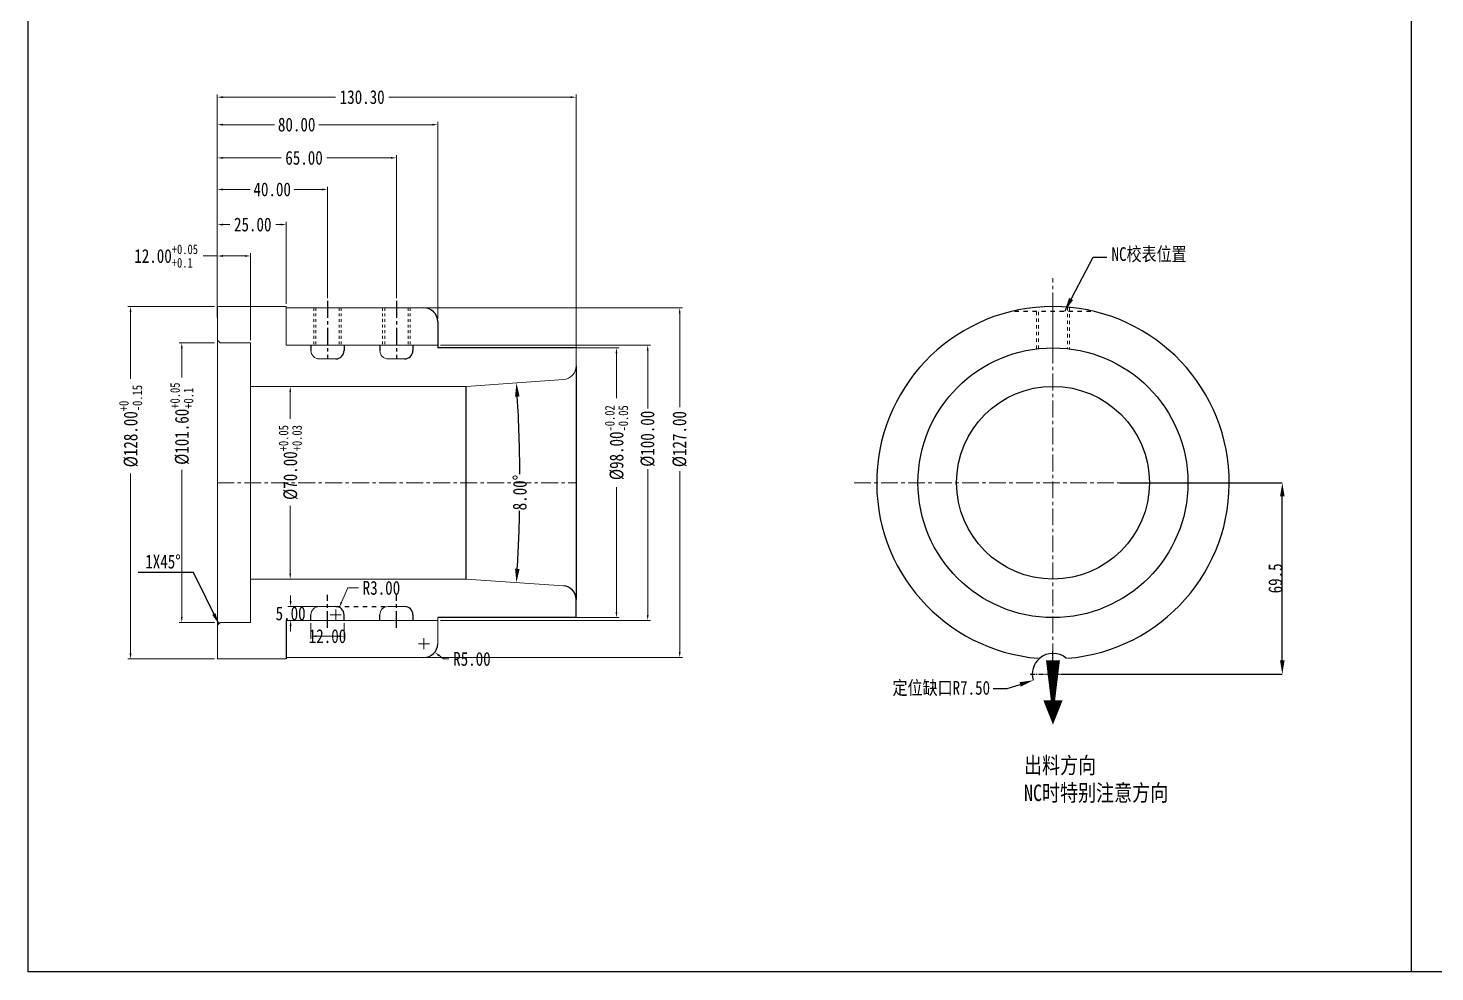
# Model space of a CAD drawing. Header units: millimetres. Extents: x 3267 to 5677, y -4731 to 2600.
# Drawn here: x 3998 to 4509, y 127 to 470 of the extents above; entities that cross this region are included whole.
import ezdxf

# ---------------------------------------------------------------- set-up
doc = ezdxf.new("R2010")
doc.units = ezdxf.units.MM
doc.header["$LTSCALE"] = 16.335
doc.header["$PDMODE"] = 3
doc.header["$PDSIZE"] = 0.3125
doc.linetypes.add('CENTER', pattern=[0.6, 0.375, -0.075, 0.075, -0.075])
doc.linetypes.add('HIDDEN', pattern=[0.2, 0.1, -0.1])
doc.layers.get('0').update_dxf_attribs({"linetype": 'CONTINUOUS'})
doc.layers.get('Defpoints').update_dxf_attribs({"linetype": 'CONTINUOUS'})
for name, color, linetype, lineweight in [('cool', 153, 'HIDDEN', 9), ('dim', 82, 'CONTINUOUS', 9), ('screw', 33, 'CONTINUOUS', 13)]:
    doc.layers.add(name, color=color, linetype=linetype, lineweight=lineweight)
doc.layers.add('DEFAULT_2', color=8, linetype='HIDDEN')
doc.styles.get("Standard").update_dxf_attribs({"font": 'txt', "width": 0.8})
doc.dimstyles.new('ISO-25', dxfattribs={"dimtxt": 8, "dimasz": 6, "dimexe": 1.25, "dimexo": 0.625, "dimgap": 0, "dimtad": 1, "dimdsep": 46, "dimtxsty": 'Standard', "dimcen": 0, "dimclrd": 4, "dimclre": 4, "dimclrt": 6, "dimazin": 0, "dimtfac": 1, "dimtofl": 0, "dimtmove": 0, "dimatfit": 3, "dimfxl": 0, "dimarcsym": 0})
doc.dimstyles.get("Standard").update_dxf_attribs({"dimtxt": 0.15625, "dimasz": 0.1875, "dimexe": 0.125, "dimexo": 0.0625, "dimtad": 0, "dimtih": 1, "dimtoh": 1, "dimdsep": 46, "dimtxsty": 'Standard', "dimcen": 0.09, "dimadec": 0, "dimazin": 0, "dimtp": 0.01, "dimtm": 0.01, "dimtfac": 1, "dimtofl": 0, "dimtmove": 0, "dimatfit": 3, "dimfxl": 0, "dimtolj": 1, "dimarcsym": 0})
doc.dimstyles.new('STANDARD$0', dxfattribs={"dimscale": 2, "dimtxt": 3, "dimasz": 3, "dimexe": 1.25, "dimexo": 0.625, "dimgap": 0.5, "dimtad": 0, "dimdsep": 46, "dimlunit": 6, "dimtxsty": 'Standard', "dimblk": 'CLOSEDBLANK', "dimcen": 0, "dimclrt": 2, "dimazin": 2, "dimtfac": 2, "dimtmove": 1, "dimatfit": 3, "dimfxl": 0, "dimtolj": 1, "dimtzin": 0, "dimarcsym": 0})

# ---------------------------------------------------------------- blocks, each defined once
blk = doc.blocks.new('*D276')
at = {"color": 4, "lineweight": -2, "ltscale": 0.5}
for p, q in [((4394.66, 305.05), (4453.77, 305.05)), ((4453.77, 240.55), (4453.77, 300.05)), ((4373.23, 235.55), (4453.77, 235.55))]:
    blk.add_line(p, q, dxfattribs=at)
at = {"color": 4, "ltscale": 0.5}
for points in [[(4452.94, 300.05), (4454.61, 300.05), (4453.77, 305.05)], [(4452.94, 240.55), (4454.61, 240.55), (4453.77, 235.55)]]:
    blk.add_solid(points, dxfattribs=at)
at = {"layer": 'Defpoints', "color": 0, "ltscale": 0.5}
for p in [(4394.66, 305.05), (4453.77, 305.05), (4373.23, 235.55)]:
    blk.add_point(p, dxfattribs=at)
at = {"color": 6, "ltscale": 0.5, "insert": (4451.27, 270.3), "char_height": 5, "attachment_point": 5, "rotation": 90}
blk.add_mtext('69.5', dxfattribs=at)
blk = doc.blocks.new('*D247')
at = {"color": 6, "lineweight": -2}
for p, q in [((4348.83, 230.26), (4353.83, 230.26)), ((4353.83, 230.26), (4358.59, 231.77))]:
    blk.add_line(p, q, dxfattribs=at)
blk.add_arc((4370.51, 235.55), 7.5, 130.5176, 197.6094, dxfattribs=at)
at = {"color": 6}
blk.add_solid([(4358.34, 232.57), (4358.85, 230.98), (4363.36, 233.28)], dxfattribs=at)
at = {"layer": 'Defpoints', "color": 0}
for p in [(4370.51, 235.55), (4363.36, 233.28)]:
    blk.add_point(p, dxfattribs=at)
at = {"color": 3, "insert": (4329.96, 230.26), "char_height": 5, "attachment_point": 5}
blk.add_mtext('\\A1;{\\fSimSun|b0|i0|c134|p2;定位缺口}R7.50', dxfattribs=at)
blk = doc.blocks.new('*D300')
at = {"color": 1, "lineweight": 0}
for p, q in [((4066.13, 355.85), (4053.22, 355.85)), ((4066.13, 254.25), (4053.22, 254.25))]:
    blk.add_line(p, q, dxfattribs=at)
at = {"color": 0, "lineweight": 0}
for p, q in [((4054.22, 353.85), (4054.22, 343.3)), ((4054.22, 256.25), (4054.22, 309.7))]:
    blk.add_line(p, q, dxfattribs=at)
at = {"color": 0}
for points in [[(4053.89, 353.85), (4054.55, 353.85), (4054.22, 355.85)], [(4053.89, 256.25), (4054.55, 256.25), (4054.22, 254.25)]]:
    blk.add_solid(points, dxfattribs=at)
at = {"layer": 'Defpoints', "color": 0}
for p in [(4067.13, 355.85), (4054.22, 254.25), (4067.13, 254.25)]:
    blk.add_point(p, dxfattribs=at)
at = {"color": 0, "lineweight": 0, "insert": (4054.22, 326.5), "char_height": 5, "attachment_point": 5, "rotation": 90}
blk.add_mtext('\\A1;%%C101.60{\\H0.7x;\\S+0.05^ +0.1;}', dxfattribs=at)
blk = doc.blocks.new('*D301')
at = {"color": 1, "lineweight": 0}
for p, q in [((4067.13, 365.05), (4067.13, 388.42)), ((4079.13, 356.85), (4079.13, 388.42))]:
    blk.add_line(p, q, dxfattribs=at)
at = {"color": 0, "lineweight": 0}
for p, q in [((4067.13, 387.42), (4062.02, 387.42)), ((4077.13, 387.42), (4069.13, 387.42))]:
    blk.add_line(p, q, dxfattribs=at)
at = {"color": 0}
for points in [[(4069.13, 387.76), (4069.13, 387.09), (4067.13, 387.42)], [(4077.13, 387.76), (4077.13, 387.09), (4079.13, 387.42)]]:
    blk.add_solid(points, dxfattribs=at)
at = {"layer": 'Defpoints', "color": 0}
for p in [(4079.13, 387.42), (4067.13, 364.05), (4079.13, 355.85)]:
    blk.add_point(p, dxfattribs=at)
at = {"color": 0, "lineweight": 0, "insert": (4048.55, 387.42), "char_height": 5, "attachment_point": 5}
blk.add_mtext('\\A1;12.00{\\H0.7x;\\S+0.05^ +0.1;}', dxfattribs=at)
blk = doc.blocks.new('*D302')
at = {"color": 1, "lineweight": 0}
for p, q in [((4067.13, 365.05), (4067.13, 424.05)), ((4132.13, 372.13), (4132.13, 424.05))]:
    blk.add_line(p, q, dxfattribs=at)
at = {"color": 0, "lineweight": 0}
for p, q in [((4069.13, 423.05), (4090.27, 423.05)), ((4130.13, 423.05), (4106.94, 423.05))]:
    blk.add_line(p, q, dxfattribs=at)
at = {"color": 0}
for points in [[(4069.13, 423.38), (4069.13, 422.72), (4067.13, 423.05)], [(4130.13, 423.38), (4130.13, 422.72), (4132.13, 423.05)]]:
    blk.add_solid(points, dxfattribs=at)
at = {"layer": 'Defpoints', "color": 0}
for p in [(4132.13, 423.05), (4132.13, 371.13), (4067.13, 364.05)]:
    blk.add_point(p, dxfattribs=at)
at = {"color": 0, "lineweight": 0, "insert": (4098.61, 423.05), "char_height": 5, "attachment_point": 5}
blk.add_mtext('\\A1;65.00', dxfattribs=at)
blk = doc.blocks.new('*D303')
at = {"color": 1, "lineweight": 0}
for p, q in [((4066.13, 369.05), (4034.63, 369.05)), ((4066.13, 241.05), (4034.63, 241.05))]:
    blk.add_line(p, q, dxfattribs=at)
at = {"color": 0, "lineweight": 0}
for p, q in [((4035.63, 367.05), (4035.63, 342.84)), ((4035.63, 243.05), (4035.63, 308.37))]:
    blk.add_line(p, q, dxfattribs=at)
at = {"color": 0}
for points in [[(4035.29, 367.05), (4035.96, 367.05), (4035.63, 369.05)], [(4035.29, 243.05), (4035.96, 243.05), (4035.63, 241.05)]]:
    blk.add_solid(points, dxfattribs=at)
at = {"layer": 'Defpoints', "color": 0}
for p in [(4067.13, 369.05), (4035.63, 241.05), (4067.13, 241.05)]:
    blk.add_point(p, dxfattribs=at)
at = {"color": 0, "lineweight": 0, "insert": (4035.63, 325.61), "char_height": 5, "attachment_point": 5, "rotation": 90}
blk.add_mtext('\\A1;%%C128.00{\\H0.7x;\\S+0^ -0.15;}', dxfattribs=at)
blk = doc.blocks.new('*D304')
at = {"color": 1, "lineweight": 0}
for p, q in [((4080.13, 340.05), (4094.6, 340.05)), ((4080.13, 270.05), (4094.6, 270.05))]:
    blk.add_line(p, q, dxfattribs=at)
at = {"color": 0, "lineweight": 0}
for p, q in [((4093.6, 338.05), (4093.6, 328.2)), ((4093.6, 272.05), (4093.6, 296.6))]:
    blk.add_line(p, q, dxfattribs=at)
at = {"color": 0}
for points in [[(4093.27, 338.05), (4093.93, 338.05), (4093.6, 340.05)], [(4093.27, 272.05), (4093.93, 272.05), (4093.6, 270.05)]]:
    blk.add_solid(points, dxfattribs=at)
at = {"layer": 'Defpoints', "color": 0}
for p in [(4079.13, 340.05), (4079.13, 270.05), (4093.6, 270.05)]:
    blk.add_point(p, dxfattribs=at)
at = {"color": 0, "lineweight": 0, "insert": (4093.6, 312.4), "char_height": 5, "attachment_point": 5, "rotation": 90}
blk.add_mtext('\\A1;%%C70.00{\\H0.7x;\\S+0.05^ +0.03;}', dxfattribs=at)
blk = doc.blocks.new('*D305')
at = {"color": 1, "lineweight": 0}
for p, q in [((4101.13, 254.05), (4101.13, 248.28)), ((4113.13, 254.05), (4113.13, 248.28))]:
    blk.add_line(p, q, dxfattribs=at)
at = {"color": 0, "lineweight": 0}
blk.add_line((4103.13, 249.28), (4111.13, 249.28), dxfattribs=at)
at = {"color": 0}
for points in [[(4103.13, 249.62), (4103.13, 248.95), (4101.13, 249.28)], [(4111.13, 249.62), (4111.13, 248.95), (4113.13, 249.28)]]:
    blk.add_solid(points, dxfattribs=at)
at = {"layer": 'Defpoints', "color": 0}
for p in [(4101.13, 255.05), (4113.13, 255.05), (4113.13, 249.28)]:
    blk.add_point(p, dxfattribs=at)
at = {"color": 0, "lineweight": 0, "insert": (4107.13, 249.28), "char_height": 5, "attachment_point": 5}
blk.add_mtext('\\A1;12.00', dxfattribs=at)
blk = doc.blocks.new('*D306')
at = {"color": 0, "lineweight": 0}
for p, q in [((4114.54, 266.82), (4112.19, 261.61)), ((4118.37, 266.82), (4114.54, 266.82))]:
    blk.add_line(p, q, dxfattribs=at)
at = {"color": 1, "lineweight": 0}
for p, q in [((4108.13, 257.05), (4112.13, 257.05)), ((4110.13, 255.05), (4110.13, 259.05))]:
    blk.add_line(p, q, dxfattribs=at)
at = {"color": 0}
blk.add_solid([(4111.89, 261.75), (4112.49, 261.47), (4111.37, 259.79)], dxfattribs=at)
at = {"layer": 'Defpoints', "color": 0}
for p in [(4110.13, 257.05), (4111.37, 259.79)]:
    blk.add_point(p, dxfattribs=at)
at = {"color": 0, "lineweight": 0, "insert": (4126.71, 266.82), "char_height": 5, "attachment_point": 5}
blk.add_mtext('\\A1;R3.00', dxfattribs=at)
blk = doc.blocks.new('*D312')
at = {"color": 1, "lineweight": 0}
for p, q in [((4067.13, 365.05), (4067.13, 399.82)), ((4092.13, 370.05), (4092.13, 399.82))]:
    blk.add_line(p, q, dxfattribs=at)
at = {"color": 0, "lineweight": 0}
for p, q in [((4069.13, 398.82), (4071.66, 398.82)), ((4090.13, 398.82), (4088.33, 398.82))]:
    blk.add_line(p, q, dxfattribs=at)
at = {"color": 0}
for points in [[(4069.13, 399.16), (4069.13, 398.49), (4067.13, 398.82)], [(4090.13, 399.16), (4090.13, 398.49), (4092.13, 398.82)]]:
    blk.add_solid(points, dxfattribs=at)
at = {"layer": 'Defpoints', "color": 0}
for p in [(4067.13, 398.82), (4092.13, 369.05), (4067.13, 364.05)]:
    blk.add_point(p, dxfattribs=at)
at = {"color": 0, "lineweight": 0, "insert": (4079.99, 398.82), "char_height": 5, "attachment_point": 5}
blk.add_mtext('\\A1;25.00', dxfattribs=at)
blk = doc.blocks.new('*D313')
at = {"color": 1, "lineweight": 0}
for p, q in [((4067.13, 380.74), (4067.13, 412.59)), ((4107.13, 372.13), (4107.13, 412.59))]:
    blk.add_line(p, q, dxfattribs=at)
at = {"color": 0, "lineweight": 0}
for p, q in [((4069.13, 411.59), (4079.05, 411.59)), ((4105.13, 411.59), (4095.05, 411.59))]:
    blk.add_line(p, q, dxfattribs=at)
at = {"color": 0}
for points in [[(4069.13, 411.92), (4069.13, 411.25), (4067.13, 411.59)], [(4105.13, 411.92), (4105.13, 411.25), (4107.13, 411.59)]]:
    blk.add_solid(points, dxfattribs=at)
at = {"layer": 'Defpoints', "color": 0}
for p in [(4067.13, 411.59), (4067.13, 379.74), (4107.13, 371.13)]:
    blk.add_point(p, dxfattribs=at)
at = {"color": 0, "lineweight": 0, "insert": (4087.05, 411.59), "char_height": 5, "attachment_point": 5}
blk.add_mtext('\\A1;40.00', dxfattribs=at)
blk = doc.blocks.new('*D307')
at = {"color": 1, "lineweight": 0}
for p, q in [((4143.13, 368.55), (4235.99, 368.55)), ((4143.13, 241.55), (4235.99, 241.55))]:
    blk.add_line(p, q, dxfattribs=at)
at = {"color": 0, "lineweight": 0}
for p, q in [((4234.99, 366.55), (4234.99, 332.55)), ((4234.99, 243.55), (4234.99, 309.22))]:
    blk.add_line(p, q, dxfattribs=at)
at = {"color": 0}
for points in [[(4234.66, 366.55), (4235.32, 366.55), (4234.99, 368.55)], [(4234.66, 243.55), (4235.32, 243.55), (4234.99, 241.55)]]:
    blk.add_solid(points, dxfattribs=at)
at = {"layer": 'Defpoints', "color": 0}
for p in [(4142.13, 368.55), (4142.13, 241.55), (4234.99, 241.55)]:
    blk.add_point(p, dxfattribs=at)
at = {"color": 0, "lineweight": 0, "insert": (4234.99, 320.89), "char_height": 5, "attachment_point": 5, "rotation": 90}
blk.add_mtext('\\A1;%%c127.00', dxfattribs=at)
blk = doc.blocks.new('*D308')
at = {"color": 0, "lineweight": 0}
for p, q in [((4093.74, 262.05), (4093.74, 264.05)), ((4093.74, 253.05), (4093.74, 251.05))]:
    blk.add_line(p, q, dxfattribs=at)
at = {"color": 1, "lineweight": 0}
for p, q in [((4103.71, 260.05), (4092.74, 260.05)), ((4103.71, 255.05), (4092.74, 255.05))]:
    blk.add_line(p, q, dxfattribs=at)
at = {"color": 0}
for points in [[(4093.4, 262.05), (4094.07, 262.05), (4093.74, 260.05)], [(4093.4, 253.05), (4094.07, 253.05), (4093.74, 255.05)]]:
    blk.add_solid(points, dxfattribs=at)
at = {"layer": 'Defpoints', "color": 0}
for p in [(4104.71, 260.05), (4093.74, 255.05), (4104.71, 255.05)]:
    blk.add_point(p, dxfattribs=at)
at = {"color": 0, "lineweight": 0, "insert": (4093.74, 257.55), "char_height": 5, "attachment_point": 5}
blk.add_mtext('\\A1;5.00', dxfattribs=at)
blk = doc.blocks.new('*D314')
at = {"color": 1, "lineweight": 0}
for p, q in [((4140.13, 246.55), (4144.13, 246.55)), ((4142.13, 244.55), (4142.13, 248.55))]:
    blk.add_line(p, q, dxfattribs=at)
at = {"color": 0, "lineweight": 0}
for p, q in [((4149.23, 241.01), (4147.65, 242.24)), ((4151.23, 241.01), (4149.23, 241.01))]:
    blk.add_line(p, q, dxfattribs=at)
at = {"color": 0}
blk.add_solid([(4147.86, 242.51), (4147.45, 241.98), (4146.07, 243.48)], dxfattribs=at)
at = {"layer": 'Defpoints', "color": 0}
for p in [(4142.13, 246.55), (4146.07, 243.48)]:
    blk.add_point(p, dxfattribs=at)
at = {"color": 0, "lineweight": 0, "insert": (4159.56, 241.01), "char_height": 5, "attachment_point": 5}
blk.add_mtext('\\A1;R5.00', dxfattribs=at)
blk = doc.blocks.new('*D309')
at = {"color": 1, "lineweight": 0}
for p, q in [((4191.29, 354.05), (4213.05, 354.05)), ((4189.27, 256.05), (4213.05, 256.05))]:
    blk.add_line(p, q, dxfattribs=at)
at = {"color": 0, "lineweight": 0}
for p, q in [((4212.05, 352.05), (4212.05, 335.73)), ((4212.05, 258.05), (4212.05, 303.46))]:
    blk.add_line(p, q, dxfattribs=at)
at = {"color": 0}
for points in [[(4211.71, 352.05), (4212.38, 352.05), (4212.05, 354.05)], [(4211.71, 258.05), (4212.38, 258.05), (4212.05, 256.05)]]:
    blk.add_solid(points, dxfattribs=at)
at = {"layer": 'Defpoints', "color": 0}
for p in [(4190.29, 354.05), (4188.27, 256.05), (4212.05, 256.05)]:
    blk.add_point(p, dxfattribs=at)
at = {"color": 0, "lineweight": 0, "insert": (4212.05, 319.6), "char_height": 5, "attachment_point": 5, "rotation": 90}
blk.add_mtext('\\A1;%%C98.00{\\H0.7x;\\S-0.02^ -0.05;}', dxfattribs=at)
blk = doc.blocks.new('*D310')
at = {"color": 1, "lineweight": 0}
for p, q in [((4067.13, 365.05), (4067.13, 446.11)), ((4197.43, 354.22), (4197.43, 446.11))]:
    blk.add_line(p, q, dxfattribs=at)
at = {"color": 0, "lineweight": 0}
for p, q in [((4069.13, 445.11), (4110.05, 445.11)), ((4195.43, 445.11), (4129.39, 445.11))]:
    blk.add_line(p, q, dxfattribs=at)
at = {"color": 0}
for points in [[(4069.13, 445.44), (4069.13, 444.78), (4067.13, 445.11)], [(4195.43, 445.44), (4195.43, 444.78), (4197.43, 445.11)]]:
    blk.add_solid(points, dxfattribs=at)
at = {"layer": 'Defpoints', "color": 0}
for p in [(4197.43, 445.11), (4067.13, 364.05), (4197.43, 353.22)]:
    blk.add_point(p, dxfattribs=at)
at = {"color": 0, "lineweight": 0, "insert": (4119.72, 445.11), "char_height": 5, "attachment_point": 5}
blk.add_mtext('\\A1;130.30', dxfattribs=at)
blk = doc.blocks.new('*D311')
at = {"color": 1, "lineweight": 0}
for p, q in [((4148.13, 355.05), (4224.38, 355.05)), ((4148.13, 255.05), (4224.38, 255.05))]:
    blk.add_line(p, q, dxfattribs=at)
at = {"color": 0, "lineweight": 0}
for p, q in [((4223.38, 353.05), (4223.38, 332.02)), ((4223.38, 257.05), (4223.38, 310.02))]:
    blk.add_line(p, q, dxfattribs=at)
at = {"color": 0}
for points in [[(4223.05, 353.05), (4223.71, 353.05), (4223.38, 355.05)], [(4223.05, 257.05), (4223.71, 257.05), (4223.38, 255.05)]]:
    blk.add_solid(points, dxfattribs=at)
at = {"layer": 'Defpoints', "color": 0}
for p in [(4147.13, 355.05), (4147.13, 255.05), (4223.38, 255.05)]:
    blk.add_point(p, dxfattribs=at)
at = {"color": 0, "lineweight": 0, "insert": (4223.38, 321.02), "char_height": 5, "attachment_point": 5, "rotation": 90}
blk.add_mtext('\\A1;%%c100.00', dxfattribs=at)
blk = doc.blocks.new('*D315')
at = {"color": 1, "lineweight": 0}
for p, q in [((4067.13, 427.21), (4067.13, 436.12)), ((4147.13, 364.55), (4147.13, 436.12))]:
    blk.add_line(p, q, dxfattribs=at)
at = {"color": 0, "lineweight": 0}
for p, q in [((4069.13, 435.12), (4087.94, 435.12)), ((4145.13, 435.12), (4103.94, 435.12))]:
    blk.add_line(p, q, dxfattribs=at)
at = {"color": 0}
for points in [[(4069.13, 435.45), (4069.13, 434.79), (4067.13, 435.12)], [(4145.13, 435.45), (4145.13, 434.79), (4147.13, 435.12)]]:
    blk.add_solid(points, dxfattribs=at)
at = {"layer": 'Defpoints', "color": 0}
for p in [(4067.13, 435.12), (4067.13, 426.21), (4147.13, 363.55)]:
    blk.add_point(p, dxfattribs=at)
at = {"color": 0, "lineweight": 0, "insert": (4095.94, 435.12), "char_height": 5, "attachment_point": 5}
blk.add_mtext('\\A1;80.00', dxfattribs=at)
blk = doc.blocks.new('*D316')
at = {"color": 4, "lineweight": -2}
for start, end in [(0.3409, 3.4492), (356.5508, 358.8719)]:
    blk.add_arc((3656.91, 305.05), 520.07, start, end, dxfattribs=at)
at = {"color": 4}
for points in [[(4175.21, 336.29), (4176.87, 336.4), (4175.72, 341.33)], [(4176.87, 273.71), (4175.21, 273.82), (4175.72, 268.77)]]:
    blk.add_solid(points, dxfattribs=at)
at = {"layer": 'Defpoints', "color": 0}
for p in [(4192.78, 342.52), (4157.43, 340.05), (4176.84, 317.15), (4157.43, 270.05), (4192.78, 267.58)]:
    blk.add_point(p, dxfattribs=at)
at = {"color": 6, "insert": (4176.97, 301.48), "char_height": 5, "attachment_point": 5, "rotation": 89.6064}
blk.add_mtext('\\A1;8.00°', dxfattribs=at)

msp = doc.modelspace()

# ---------------------------------------------------------------- linework, layer by layer
at = {"ltscale": 0.5}
for p, q in [((4500.566, 813.057), (4500.566, 127.344)), ((4197.433, 256.053), (4197.433, 262.593))]:
    msp.add_line(p, q, dxfattribs=at)
at = {"color": 1, "linetype": 'CENTER', "lineweight": 0}
for p, q in [((4370.508, 230.772), (4370.508, 379.333)), ((4067.133, 305.053), (4197.433, 305.053)), ((4067.133, 305.053), (4197.433, 305.053)), ((4298.303, 305.053), (4442.713, 305.053))]:
    msp.add_line(p, q, dxfattribs=at)
at = {"lineweight": 0}
for p, q in [((4067.133, 369.053), (4092.133, 369.053)), ((4067.133, 369.053), (4067.133, 356.853)), ((4092.133, 369.053), (4092.133, 355.053)), ((4092.133, 368.553), (4142.133, 368.553)), ((4067.133, 356.853), (4068.133, 355.853)), ((4067.133, 356.853), (4067.133, 241.053)), ((4079.133, 355.853), (4068.133, 355.853)), ((4079.133, 355.853), (4079.133, 335.053)), ((4092.133, 355.053), (4147.133, 355.053)), ((4197.433, 354.053), (4197.433, 347.512)), ((4104.133, 350.053), (4110.133, 350.053)), ((4129.133, 350.053), (4135.133, 350.053)), ((4157.433, 340.053), (4192.782, 342.525)), ((4079.133, 340.053), (4157.433, 340.053)), ((4079.133, 335.053), (4079.133, 275.053)), ((4079.133, 254.253), (4079.133, 275.053)), ((4079.133, 270.053), (4157.433, 270.053)), ((4157.433, 270.053), (4192.782, 267.581)), ((4104.133, 260.053), (4110.133, 260.053)), ((4129.133, 260.053), (4135.133, 260.053)), ((4147.133, 256.053), (4147.133, 246.553)), ((4068.133, 254.253), (4067.133, 253.253)), ((4067.133, 253.253), (4067.133, 246.053)), ((4079.133, 254.253), (4068.133, 254.253)), ((4092.133, 255.053), (4147.133, 255.053)), ((4067.133, 241.053), (4092.133, 241.053)), ((4092.133, 241.553), (4142.133, 241.553))]:
    msp.add_line(p, q, dxfattribs=at)
at = {"color": 1, "linetype": 'CENTER'}
for p, q in [((4107.133, 371.135), (4107.133, 350.053)), ((4132.133, 371.135), (4132.133, 350.053)), ((4107.133, 252.307), (4107.133, 264.284)), ((4132.133, 252.307), (4132.133, 264.284))]:
    msp.add_line(p, q, dxfattribs=at)
for p, q in [((4147.133, 363.553), (4147.133, 354.053)), ((4101.133, 355.053), (4101.133, 353.053)), ((4113.133, 355.053), (4113.133, 353.053)), ((4126.133, 355.053), (4126.133, 353.053)), ((4138.133, 355.053), (4138.133, 353.053)), ((4197.433, 354.053), (4147.133, 354.053)), ((4197.433, 347.512), (4197.433, 262.593)), ((4157.433, 270.053), (4157.433, 340.053)), ((4101.133, 255.053), (4101.133, 257.053)), ((4113.133, 255.053), (4113.133, 257.053)), ((4126.133, 255.053), (4126.133, 257.053)), ((4138.133, 257.053), (4138.133, 255.053)), ((4197.433, 256.053), (4147.133, 256.053)), ((4092.133, 255.053), (4092.133, 241.053))]:
    msp.add_line(p, q)
at = {"color": 1, "linetype": 'CENTER', "ltscale": 0.3}
for p, q in [((4370.508, 227.303), (4370.508, 243.803)), ((4362.258, 235.553), (4378.758, 235.553))]:
    msp.add_line(p, q, dxfattribs=at)
at = {"ltscale": 0.5}
msp.add_lwpolyline([(3998.443, 813.057), (4880.132, 813.057), (4880.132, 127.344), (3998.443, 127.344)], close=True, dxfattribs=at)
msp.add_lwpolyline([(4370.508, 217.148, 0, 7.027, 0), (4370.508, 226.015, 1.562, 5.075, -0.0000107), (4370.508, 240.553, 5.075, 5.075, -0.0207624)], format="xyseb")
for radius in [49, 35]:
    msp.add_circle((4370.508, 305.053), radius, dxfattribs=at)
for centre, radius, start, end in [((4142.133, 363.553), 5, 0, 90), ((4110.133, 353.053), 3, 270, 0), ((4135.133, 353.053), 3, 270, 0), ((4110.133, 257.053), 3, 0, 90), ((4135.133, 257.053), 3, 0, 90), ((4142.133, 246.553), 5, 270, 0)]:
    msp.add_arc(centre, radius, start, end)
for centre, radius, start, end in [((4370.508, 305.053), 64, 274.73725, 265.26274), ((4192.433, 262.593), 5, 0, 86), ((4370.508, 235.553), 7.5, 49.31224, 130.68775)]:
    msp.add_arc(centre, radius, start, end, dxfattribs=at)
at = {"lineweight": 0}
for centre, radius, start, end in [((4104.133, 353.053), 3, 180, 270), ((4129.133, 353.053), 3, 180, 270), ((4192.433, 347.512), 5, 274, 0), ((4104.133, 257.053), 3, 90, 180), ((4129.133, 257.053), 3, 90, 180)]:
    msp.add_arc(centre, radius, start, end, dxfattribs=at)
at = {"layer": 'cool', "color": 1, "linetype": 'CENTER', "ltscale": 0.621977}
msp.add_line((4370.508, 369.762), (4370.508, 354.567), dxfattribs=at)
at = {"layer": 'DEFAULT_2', "color": 8, "linetype": 'HIDDEN'}
for p, q in [((4356.508, 367.368), (4384.508, 367.368)), ((4110.133, 260.053), (4129.133, 260.053))]:
    msp.add_line(p, q, dxfattribs=at)
at = {"layer": 'screw', "color": 92, "linetype": 'HIDDEN', "ltscale": 0.621977}
for p, q in [((4102.133, 368.553), (4102.133, 355.053)), ((4112.133, 368.553), (4112.133, 355.053)), ((4127.133, 368.553), (4127.133, 355.053)), ((4137.133, 368.553), (4137.133, 355.053))]:
    msp.add_line(p, q, dxfattribs=at)
at = {"layer": 'screw', "linetype": 'HIDDEN', "ltscale": 0.621977}
for p, q in [((4102.883, 368.553), (4102.883, 355.053)), ((4111.383, 368.553), (4111.383, 355.053)), ((4127.883, 368.553), (4127.883, 355.053)), ((4136.383, 368.553), (4136.383, 355.053))]:
    msp.add_line(p, q, dxfattribs=at)
at = {"layer": 'screw', "linetype": 'HIDDEN', "ltscale": 0.746373}
for p, q in [((4375.758, 368.837), (4375.758, 353.771)), ((4365.258, 367.151), (4365.258, 353.771))]:
    msp.add_line(p, q, dxfattribs=at)
at = {"layer": 'screw', "color": 92, "linetype": 'HIDDEN', "ltscale": 0.746373}
for p, q in [((4376.508, 368.771), (4376.508, 353.684)), ((4364.508, 367.151), (4364.508, 353.684))]:
    msp.add_line(p, q, dxfattribs=at)
at = {"layer": 'screw', "color": 1, "linetype": 'CENTER', "ltscale": 0.466483}
msp.add_line((4370.508, 367.151), (4370.508, 356.6), dxfattribs=at)

# ---------------------------------------------------------------- texts
at = {"attachment_point": 1}
for s, insert, char_height, width in [('{\\fSimSun|b0|i0|c134|p2;1X45%%D}', (4040.965, 278.895), 5, 18.00079), ('{\\fSimSun|b0|i0|c134|p2;出料方向\\P\\C6;NC时特别注意方向}', (4359.993, 205.402), 6, 97.10809)]:
    msp.add_mtext(s, dxfattribs=dict(at, insert=insert, char_height=char_height, width=width))
at = {"layer": 'dim', "insert": (4391.778, 387.839), "char_height": 5, "attachment_point": 4}
msp.add_mtext('\\A1;NC{\\fSimSun|b0|i0|c134|p2;校表位置}', dxfattribs=at)

# ---------------------------------------------------------------- dimensions: what is measured, and where the dimension line sits
at = {"lineweight": 0}
for base, p1, p2, dimstyle, override, picture, middle in [((4197.433, 445.111), (4067.133, 364.053), (4197.433, 353.222), 'Standard', {"dimtxt": 5, "dimasz": 2, "dimexe": 1, "dimexo": 1, "dimgap": 1, "dimzin": 0, "dimdsep": 0, "dimcen": 2, "dimclre": 1, "dimtol": 0, "dimtp": 0, "dimtm": 0, "dimtzin": 0, "dimlwd": 0, "dimlwe": 0}, '*D310', (4119.721, 445.111)), ((4067.133, 435.121), (4147.133, 363.553), (4067.133, 426.215), 'STANDARD$0', {"dimscale": 1, "dimtxt": 5, "dimasz": 2, "dimexe": 1, "dimexo": 1, "dimgap": 1, "dimtih": 1, "dimtoh": 1, "dimzin": 0, "dimdsep": 0, "dimlunit": 2, "dimcen": 2, "dimclre": 1, "dimclrt": 0, "dimadec": 0, "dimazin": 0, "dimtfac": 1, "dimtofl": 0, "dimtmove": 0, "dimlwd": 0, "dimlwe": 0}, '*D315', (4095.942, 435.121)), ((4132.133, 423.049), (4067.133, 364.053), (4132.133, 371.135), 'Standard', {"dimtxt": 5, "dimasz": 2, "dimexe": 1, "dimexo": 1, "dimgap": 1, "dimzin": 0, "dimdsep": 0, "dimcen": 2, "dimclre": 1, "dimtol": 0, "dimtp": 0, "dimtm": 0, "dimtzin": 0, "dimlwd": 0, "dimlwe": 0}, '*D302', (4098.607, 423.049)), ((4067.133, 411.586), (4107.133, 371.135), (4067.133, 379.738), 'Standard', {"dimtxt": 5, "dimasz": 2, "dimexe": 1, "dimexo": 1, "dimgap": 1, "dimzin": 0, "dimdsep": 0, "dimcen": 2, "dimclre": 1, "dimtol": 0, "dimtp": 0, "dimtm": 0, "dimtzin": 0, "dimlwd": 0, "dimlwe": 0}, '*D313', (4087.047, 411.586)), ((4067.133, 398.824), (4092.133, 369.053), (4067.133, 364.053), 'Standard', {"dimtxt": 5, "dimasz": 2, "dimexe": 1, "dimexo": 1, "dimgap": 1, "dimzin": 0, "dimdsep": 0, "dimcen": 2, "dimclre": 1, "dimtol": 0, "dimtp": 0, "dimtm": 0, "dimtzin": 0, "dimlwd": 0, "dimlwe": 0}, '*D312', (4079.994, 398.824)), ((4113.133, 249.284), (4101.133, 255.053), (4113.133, 255.053), 'Standard', {"dimtxt": 5, "dimasz": 2, "dimexe": 1, "dimexo": 1, "dimgap": 1, "dimzin": 0, "dimdsep": 0, "dimcen": 2, "dimclre": 1, "dimtol": 0, "dimtp": 0, "dimtm": 0, "dimtzin": 0, "dimlwd": 0, "dimlwe": 0}, '*D305', (4107.133, 249.284))]:
    dim = msp.add_linear_dim(base=base, p1=p1, p2=p2, dimstyle=dimstyle, override=override, dxfattribs=at)
    dim.commit()
    dim.dimension.update_dxf_attribs({"geometry": picture, "text_midpoint": middle, "dimtype": 160})
dim = msp.add_linear_dim(base=(4079.133, 387.424), p1=(4067.133, 364.053), p2=(4079.133, 355.853), text='<>{\\H0.7x;\\S+0.05^ +0.1;}', dimstyle='Standard', override={"dimtxt": 5, "dimasz": 2, "dimexe": 1, "dimexo": 1, "dimgap": 1, "dimzin": 0, "dimdsep": 0, "dimcen": 2, "dimclre": 1, "dimtol": 0, "dimtp": 0, "dimtm": 0, "dimtzin": 0, "dimlwd": 0, "dimlwe": 0}, dxfattribs=at)
dim.commit()
dim.dimension.update_dxf_attribs({"geometry": '*D301', "text_midpoint": (4048.55, 387.424), "dimtype": 160})
for base, p1, p2, text, dimstyle, override, picture, middle in [((4035.627, 241.053), (4067.133, 369.053), (4067.133, 241.053), '%%C<>{\\H0.7x;\\S+0^ -0.15;}', 'STANDARD$0', {"dimscale": 1, "dimtxt": 5, "dimasz": 2, "dimexe": 1, "dimexo": 1, "dimgap": 1, "dimzin": 0, "dimdsep": 0, "dimlunit": 2, "dimcen": 2, "dimclre": 1, "dimclrt": 0, "dimadec": 0, "dimazin": 0, "dimtfac": 1, "dimtofl": 0, "dimtmove": 0, "dimlwd": 0, "dimlwe": 0}, '*D303', (4035.627, 325.605)), ((4234.991, 241.553), (4142.133, 368.553), (4142.133, 241.553), '%%c<>', 'Standard', {"dimtxt": 5, "dimasz": 2, "dimexe": 1, "dimexo": 1, "dimgap": 1, "dimtih": 0, "dimtoh": 0, "dimzin": 0, "dimdsep": 0, "dimcen": 2, "dimclre": 1, "dimtol": 0, "dimlim": 0, "dimtp": 0, "dimtm": 0, "dimtzin": 0, "dimlwd": 0, "dimlwe": 0}, '*D307', (4234.991, 320.888)), ((4054.22, 254.253), (4067.133, 355.853), (4067.133, 254.253), '%%C<>{\\H0.7x;\\S+0.05^ +0.1;}', 'STANDARD$0', {"dimscale": 1, "dimtxt": 5, "dimasz": 2, "dimexe": 1, "dimexo": 1, "dimgap": 1, "dimzin": 0, "dimdsep": 0, "dimlunit": 2, "dimcen": 2, "dimclre": 1, "dimclrt": 0, "dimadec": 0, "dimazin": 0, "dimtfac": 1, "dimtofl": 0, "dimtmove": 0, "dimlwd": 0, "dimlwe": 0}, '*D300', (4054.22, 326.5)), ((4223.381, 255.053), (4147.133, 355.053), (4147.133, 255.053), '%%c<>', 'STANDARD$0', {"dimscale": 1, "dimtxt": 5, "dimasz": 2, "dimexe": 1, "dimexo": 1, "dimgap": 1, "dimzin": 0, "dimdsep": 0, "dimlunit": 2, "dimcen": 2, "dimclre": 1, "dimclrt": 0, "dimadec": 0, "dimazin": 0, "dimtfac": 1, "dimtofl": 0, "dimtmove": 0, "dimlwd": 0, "dimlwe": 0}, '*D311', (4223.381, 321.024)), ((4212.047, 256.053), (4190.288, 354.053), (4188.265, 256.053), '%%C<>{\\H0.7x;\\S-0.02^ -0.05;}', 'STANDARD$0', {"dimscale": 1, "dimtxt": 5, "dimasz": 2, "dimexe": 1, "dimexo": 1, "dimgap": 1, "dimzin": 0, "dimdsep": 0, "dimlunit": 2, "dimcen": 2, "dimclre": 1, "dimclrt": 0, "dimadec": 0, "dimazin": 0, "dimtfac": 1, "dimtofl": 0, "dimtmove": 0, "dimlwd": 0, "dimlwe": 0}, '*D309', (4212.047, 319.596)), ((4093.599, 270.053), (4079.133, 340.053), (4079.133, 270.053), '%%C<>{\\H0.7x;\\S+0.05^ +0.03;}', 'STANDARD$0', {"dimscale": 1, "dimtxt": 5, "dimasz": 2, "dimexe": 1, "dimexo": 1, "dimgap": 1, "dimzin": 0, "dimdsep": 0, "dimlunit": 2, "dimcen": 2, "dimclre": 1, "dimclrt": 0, "dimadec": 0, "dimazin": 0, "dimtfac": 1, "dimtofl": 0, "dimtmove": 0, "dimlwd": 0, "dimlwe": 0}, '*D304', (4093.599, 312.399))]:
    dim = msp.add_linear_dim(base=base, p1=p1, p2=p2, angle=90, text=text, dimstyle=dimstyle, override=override, dxfattribs=at)
    dim.commit()
    dim.dimension.update_dxf_attribs({"geometry": picture, "text_midpoint": middle, "dimtype": 160})
dim = msp.add_angular_dim_2l(base=(4176.844, 317.154), line1=((4157.433, 270.053), (4192.782, 267.581)), line2=((4157.433, 340.053), (4192.782, 342.525)), dimstyle='Standard', override={"dimtxt": 5, "dimasz": 5, "dimexe": 0, "dimexo": 0, "dimgap": 0, "dimtih": 0, "dimtoh": 0, "dimzin": 0, "dimcen": 0, "dimclrd": 4, "dimclre": 4, "dimclrt": 6, "dimadec": 2, "dimtp": 0, "dimtm": 0, "dimtzin": 0})
dim.commit()
dim.dimension.update_dxf_attribs({"geometry": '*D316', "text_midpoint": (4176.972, 301.48), "dimtype": 162})
at = {"ltscale": 0.5}
dim = msp.add_linear_dim(base=(4453.774, 305.053), p1=(4373.23, 235.553), p2=(4394.664, 305.053), angle=90, dimstyle='ISO-25', override={"dimtxt": 5, "dimasz": 5, "dimexe": 0, "dimexo": 0, "dimfxl": 1.25}, dxfattribs=at)
dim.commit()
dim.dimension.update_dxf_attribs({"geometry": '*D276', "text_midpoint": (4451.274, 270.303)})
at = {"lineweight": 0}
dim = msp.add_radius_dim(center=(4110.133, 257.053), mpoint=(4111.367, 259.787), dimstyle='Standard', override={"dimtxt": 5, "dimasz": 2, "dimexe": 1, "dimexo": 1, "dimgap": 1, "dimzin": 0, "dimdsep": 0, "dimcen": 2, "dimclre": 1, "dimtol": 0, "dimtp": 0, "dimtm": 0, "dimtzin": 0, "dimlwd": 0, "dimlwe": 0}, dxfattribs=at)
dim.commit()
dim.dimension.update_dxf_attribs({"geometry": '*D306', "text_midpoint": (4126.707, 266.823), "dimtype": 164})
dim = msp.add_linear_dim(base=(4093.737, 255.053), p1=(4104.706, 260.053), p2=(4104.706, 255.053), angle=90, dimstyle='Standard', override={"dimtxt": 5, "dimasz": 2, "dimexe": 1, "dimexo": 1, "dimgap": 1, "dimzin": 0, "dimdsep": 0, "dimcen": 2, "dimclre": 1, "dimtol": 0, "dimtp": 0, "dimtm": 0, "dimtzin": 0, "dimlwd": 0, "dimlwe": 0}, dxfattribs=at)
dim.commit()
dim.dimension.update_dxf_attribs({"geometry": '*D308', "text_midpoint": (4093.737, 257.553), "dimtype": 160})
dim = msp.add_radius_dim(center=(4142.133, 246.553), mpoint=(4146.074, 243.475), dimstyle='Standard', override={"dimtxt": 5, "dimasz": 2, "dimexe": 1, "dimexo": 1, "dimgap": 1, "dimzin": 0, "dimdsep": 0, "dimcen": 2, "dimclre": 1, "dimtol": 0, "dimtp": 0, "dimtm": 0, "dimtzin": 0, "dimlwd": 0, "dimlwe": 0}, dxfattribs=at)
dim.commit()
dim.dimension.update_dxf_attribs({"geometry": '*D314', "text_midpoint": (4159.56, 241.013)})
dim = msp.add_radius_dim(center=(4370.508, 235.553), mpoint=(4363.359, 233.284), text='{\\fSimSun|b0|i0|c134|p2;定位缺口}<>', dimstyle='Standard', override={"dimtxt": 5, "dimasz": 5, "dimexe": 0, "dimexo": 0, "dimgap": 0, "dimtad": 0, "dimzin": 0, "dimcen": 0, "dimclrd": 6, "dimclre": 6, "dimclrt": 3, "dimadec": 2, "dimtol": 0, "dimfxl": 1.25, "dimtzin": 0, "dimarcsym": 2})
dim.commit()
dim.dimension.update_dxf_attribs({"geometry": '*D247', "text_midpoint": (4329.961, 230.259)})

# ---------------------------------------------------------------- leaders
msp.add_leader([(4067.633, 253.753), (4058.499, 272.399), (4038.377, 272.399)], dimstyle='ISO-25', override={"dimtxt": 4.5, "dimasz": 4, "dimexe": 0, "dimexo": 0, "dimgap": 0, "dimtad": 0, "dimdsep": 46, "dimclrd": 256, "dimclre": 3, "dimclrt": 6, "dimtofl": 0})
at = {"layer": 'dim', "annotation_type": 0, "has_hookline": 1, "hookline_direction": 0, "text_width": 30.467}
msp.add_leader([(4374.768, 367.368), (4385.097, 387.027), (4390.097, 387.027)], dimstyle='Standard', override={"dimtxt": 2.5, "dimasz": 5, "dimexe": 0, "dimexo": 0, "dimgap": 0.49975, "dimtad": 0, "dimzin": 0, "dimcen": 0, "dimadec": 2, "dimtol": 0, "dimtzin": 0}, dxfattribs=at)

doc.saveas('drawing.dxf')
